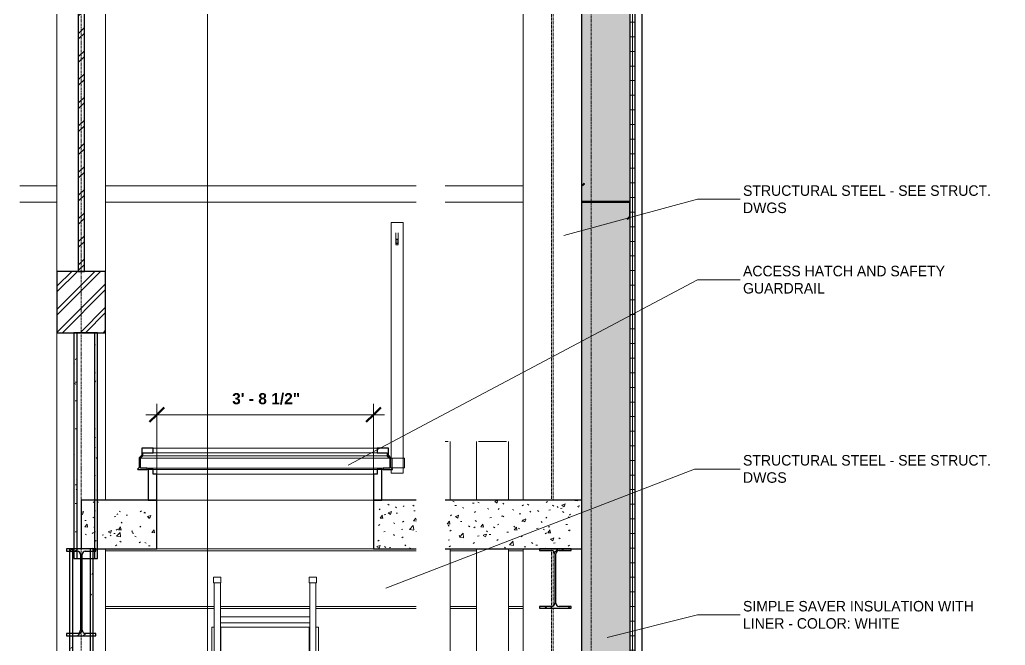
# Model space of a CAD drawing. Header units: inches. Extents: x 22734 to 24094, y -82 to 484.
# Drawn here: x 22932.7 to 23135.2, y 150.2 to 278.7 of the extents above; entities that cross this region are included whole.
import ezdxf

# ---------------------------------------------------------------- set-up
doc = ezdxf.new("R2010")
doc.units = ezdxf.units.IN
doc.header["$MEASUREMENT"] = 0
doc.linetypes.add('Grid Line 1_2_', pattern=[0.875, 0.5, -0.125, 0.125, -0.125])
doc.linetypes.add('Hidden 1_8_', pattern=[0.1875, 0.125, -0.0625])
for name, color, linetype, lineweight in [('A-ANNO-DIMS', 211, 'Continuous', 9), ('A-ANNO-DIMS-24', 211, 'Continuous', 9), ('A-ANNO-IDEN', 131, 'Continuous', 9), ('A-GLAZ', 151, 'Continuous', 30), ('A-ROOF', 132, 'Continuous', 30), ('A-ROOF-PATT', 132, 'Continuous', 30), ('A-WALL', 113, 'Continuous', 30), ('A-WALL-PATT', 111, 'Continuous', 70), ('E-POWR-CNDT', 130, 'Continuous', 30), ('G-ANNO-SYMB', 111, 'Continuous', 9), ('G-IMPT', 8, 'Continuous', 9), ('I-WALL', 2, 'Continuous', 30), ('Q-SPCQ', 91, 'Continuous', 30), ('S-BEAM', 12, 'Continuous', 30), ('S-COLS', 52, 'Continuous', 30), ('S-GRID', 1, 'Continuous', 9)]:
    doc.layers.add(name, color=color, linetype=linetype, lineweight=lineweight)
doc.styles.add('Arial', font='arial.ttf', dxfattribs={"height": 0.003906})
doc.styles.add('Arial_B', font='arialbd.ttf', dxfattribs={"height": 2.283201})
doc.styles.add('Century Gothic', font='GOTHIC.TTF', dxfattribs={"height": 2.155668})
doc.dimstyles.new('OD_Dimension_-_1_16__Tol_', dxfattribs={"dimscale": 12, "dimtxt": 2.25, "dimasz": 0.25, "dimexe": 0.1875, "dimexo": 0.125, "dimgap": 0.125, "dimtad": 1, "dimdec": 4, "dimrnd": 0.0625, "dimzin": 1, "dimdsep": 46, "dimlunit": 4, "dimtxsty": 'Arial_B', "dimblk1": 'OBLIQUE', "dimblk2": 'OBLIQUE', "dimsah": 1, "dimcen": 0.09, "dimdle": 0.1875, "dimazin": 0, "dimtfac": 1, "dimtdec": 4, "dimtix": 1, "dimtmove": 0, "dimatfit": 3, "dimfxl": 1, "dimtvp": 1, "dimtfill": 1, "dimfrac": 2, "dimtolj": 1, "dimtzin": 0, "dimlwd": 13, "dimlwe": 13, "dimarcsym": 2})
pattern_1 = [(45, (22788.621, 110.131), (-2.3758788, 2.3758788), []), (45, (22788.621, 113.731), (-2.3758788, 2.3758788), [])]
pattern_2 = [(50, (22788.621, 110.131), (6.886, -0.6021), [0.72, -7.92]), (355, (22788.621, 110.131), (-1.33176, 7.22055), [0.576, -6.336]), (100.451, (22789.195, 110.081), (5.55363, 6.61819), [0.612, -6.731]), (46.184, (22788.621, 112.051), (10.24564, -1.58893), [1.08, -11.88]), (96.636, (22789.475, 111.918), (8.97244, 9.3515), [0.918, -10.096]), (351.184, (22788.621, 112.051), (8.9732, 9.35123), [0.864, -9.504]), (21, (22789.581, 111.571), (5.73073, -3.865), [0.72, -7.92]), (326, (22789.581, 111.571), (2.33581, 6.96088), [0.576, -6.336]), (71.451, (22790.058, 111.249), (8.06588, 3.09595), [0.612, -6.731]), (37.5, (22788.621, 110.131), (0.116866, 3.195478), [0.317, -5.942, 0.317, -6.115, -6.36]), (37.5, (22788.621, 110.131), (0.116866, 3.195478), [-12.691, 0.317, -6.043]), (7.5, (22788.621, 110.131), (2.52543, 3.786025), [0.317, -3.35, 0.317, -5.798, -2.424]), (7.5, (22788.621, 110.131), (2.52543, 3.786025), [-9.782, 0.317, -2.107]), (327.5, (22786.48, 110.131), (5.124369, -0.216176), [0.317, -2.083, 0.317, -7.171, -9.936]), (327.5, (22786.48, 110.131), (5.124369, -0.216176), [-9.888, 0.317, -9.619]), (317.5, (22785.52, 110.131), (5.598326, 0.96141), [0.317, -2.803, 0.317, -4.656, -7.056]), (317.5, (22785.52, 110.131), (5.598326, 0.96141), [-8.093, 0.317, -6.739])]
pattern_3 = [(0, (22788.621, 110.131), (7.68, 1.92), [0.317, -5.443, 0.317, -5.443, -30.72]), (0, (22788.621, 110.131), (7.68, 1.92), [-11.52, 0.317, -11.203, 0.317, -5.443, -13.44]), (0, (22788.621, 110.131), (7.68, 1.92), [-28.8, 0.317, -3.523, 0.317, -9.283]), (120, (22791.501, 111.091), (-5.502769, 5.691075), [0.317, -5.443, 0.317, -5.443, -30.72]), (120, (22791.501, 111.091), (-5.502769, 5.691075), [-11.52, 0.317, -11.203, 0.317, -5.443, -13.44]), (120, (22791.501, 111.091), (-5.502769, 5.691075), [-28.8, 0.317, -3.523, 0.317, -9.283]), (240, (22792.461, 114.931), (-2.177231, -7.611075), [0.317, -5.443, 0.317, -5.443, -30.72]), (240, (22792.461, 114.931), (-2.177231, -7.611075), [-11.52, 0.317, -11.203, 0.317, -5.443, -13.44]), (240, (22792.461, 114.931), (-2.177231, -7.611075), [-28.8, 0.317, -3.523, 0.317, -9.283])]

# ---------------------------------------------------------------- blocks, each defined once
blk = doc.blocks.new('W-Wide Flange - W12X26-1530486-Wall Section - Fieldhouse - East Wall _ Mezzanine')
at = {"layer": 'S-BEAM', "lineweight": 9}
h = blk.add_hatch(dxfattribs=at)
h.set_pattern_fill('FP_16', color=253, style=0, pattern_type=2)
h.set_pattern_definition(pattern_1)
h.paths.add_polyline_path([(26061.71, 157.78), (26062.63, 157.78), (26062.63, 158.16), (26060.15, 158.17), (26059.93, 158.21), (26059.71, 158.36), (26059.56, 158.58), (26059.51, 158.84), (26059.51, 168.94), (26059.56, 169.2), (26059.71, 169.42), (26059.93, 169.57), (26060.19, 169.62), (26062.63, 169.62), (26062.63, 170), (26056.15, 170), (26056.15, 169.62), (26058.59, 169.62), (26058.85, 169.57), (26059.07, 169.42), (26059.22, 169.2), (26059.27, 168.94), (26059.27, 158.84), (26059.22, 158.58), (26059.07, 158.36), (26058.85, 158.21), (26058.59, 158.16), (26056.15, 158.16), (26056.15, 157.78), (26060.15, 157.78)], flags=0)
at = {"layer": 'S-BEAM', "color": 7}
for p, q in [((26062.63, 170), (26056.15, 170)), ((26056.15, 170), (26056.15, 169.62)), ((26056.15, 169.62), (26058.59, 169.62)), ((26059.27, 168.94), (26059.27, 158.84)), ((26059.51, 158.84), (26059.51, 168.94)), ((26060.19, 169.62), (26062.63, 169.62)), ((26062.63, 169.62), (26062.63, 170)), ((26058.59, 158.16), (26056.15, 158.16)), ((26056.15, 158.16), (26056.15, 157.78)), ((26062.63, 158.16), (26060.19, 158.16)), ((26062.63, 157.78), (26062.63, 158.16)), ((26056.15, 157.78), (26062.63, 157.78))]:
    blk.add_line(p, q, dxfattribs=at)
for centre, start, end in [((26058.59, 168.94), 0, 90), ((26060.19, 168.94), 90, 180), ((26058.59, 158.84), 270, 0), ((26060.19, 158.84), 180, 270)]:
    blk.add_arc(centre, 0.684, start, end, dxfattribs=at)
blk = doc.blocks.new('Girt_Z - 10_D-1987917-Wall Section - Fieldhouse - East Wall _ Mezzanine')
at = {"layer": 'S-BEAM', "color": 8, "lineweight": 18}
for p, q in [((26036.79, 244.56), (26052.77, 244.56)), ((26036.79, 241.19), (26052.77, 241.19))]:
    blk.add_line(p, q, dxfattribs=at)
blk = doc.blocks.new('Girt_Z - 10_D-1223971-Wall Section - Fieldhouse - East Wall _ Mezzanine')
at = {"layer": 'S-BEAM', "lineweight": 9}
h = blk.add_hatch(dxfattribs=at)
h.set_pattern_fill('FP_16', color=253, style=0, pattern_type=2)
h.set_pattern_definition(pattern_1)
h.paths.add_polyline_path([(26074.19, 237.69), (26074.77, 238.17), (26074.77, 241.11), (26074.71, 241.24), (26074.58, 241.3), (26064.95, 241.3), (26064.9, 241.32), (26064.87, 241.37), (26064.87, 244.51), (26065.41, 244.96), (26065.34, 245.04), (26064.77, 244.56), (26064.77, 241.19), (26074.58, 241.19), (26074.63, 241.17), (26074.66, 241.11), (26074.66, 238.22), (26074.12, 237.77)], flags=0)
at = {"layer": 'S-BEAM', "color": 7}
for p, q in [((26065.34, 245.04), (26064.77, 244.56)), ((26064.87, 244.51), (26065.41, 244.96)), ((26065.41, 244.96), (26065.34, 245.04)), ((26064.77, 244.56), (26064.77, 241.19)), ((26064.87, 241.37), (26064.87, 244.51)), ((26064.77, 241.19), (26074.58, 241.19)), ((26074.58, 241.3), (26064.95, 241.3)), ((26074.66, 241.11), (26074.66, 238.22)), ((26074.77, 238.17), (26074.77, 241.11)), ((26074.66, 238.22), (26074.12, 237.77)), ((26074.12, 237.77), (26074.19, 237.69)), ((26074.19, 237.69), (26074.77, 238.17))]:
    blk.add_line(p, q, dxfattribs=at)
for centre, radius, start, end in [((26064.95, 241.38), 0.0782, 183.0424, 270), ((26074.58, 241.11), 0.187, 360, 90), ((26074.58, 241.11), 0.0782, 2.1227, 90)]:
    blk.add_arc(centre, radius, start, end, dxfattribs=at)
blk = doc.blocks.new('W-Wide Flange-Column - B1_I-1389345-Wall Section - Fieldhouse - East Wall _ Mezzanine')
at = {"layer": 'S-COLS', "color": 8, "linetype": 'Hidden 1_8_', "lineweight": 18}
for p, q in [((26058.61, 180), (26058.61, 385.02)), ((26058.92, 385.02), (26058.92, 180)), ((26058.61, 158.16), (26058.61, 169.62)), ((26058.92, 169.52), (26058.92, 158.26)), ((26058.61, 0), (26058.61, 157.78)), ((26058.92, 157.78), (26058.92, 0))]:
    blk.add_line(p, q, dxfattribs=at)
blk = doc.blocks.new('W-Wide Flange - W12X22-1624375-Wall Section - Fieldhouse - East Wall _ Mezzanine')
at = {"layer": 'S-BEAM', "color": 8, "lineweight": 18}
for p, q in [((26043.18, 169.57), (26037.8, 169.57)), ((26052.77, 169.57), (26049.8, 169.57)), ((26037.8, 158.12), (26043.18, 158.12)), ((26049.8, 158.12), (26052.77, 158.12)), ((26043.18, 157.7), (26037.8, 157.7)), ((26052.77, 157.7), (26049.8, 157.7))]:
    blk.add_line(p, q, dxfattribs=at)
blk = doc.blocks.new('W-Wide Flange - W18X40-1630767-Wall Section - Fieldhouse - East Wall _ Mezzanine')
at = {"layer": 'S-BEAM', "lineweight": 9}
h = blk.add_hatch(dxfattribs=at)
h.set_pattern_fill('FP_16', color=253, style=0, pattern_type=2)
h.set_pattern_definition(pattern_1)
h.paths.add_polyline_path([(25959.04, 152.1), (25965.06, 152.1), (25965.06, 152.62), (25962.87, 152.62), (25962.61, 152.68), (25962.4, 152.82), (25962.25, 153.03), (25962.2, 153.29), (25962.2, 168.81), (25962.25, 169.07), (25962.4, 169.28), (25962.61, 169.42), (25962.87, 169.47), (25965.06, 169.47), (25965.06, 170), (25959.04, 170), (25959.04, 169.47), (25961.23, 169.47), (25961.48, 169.42), (25961.69, 169.28), (25961.84, 169.07), (25961.89, 168.81), (25961.89, 153.29), (25961.84, 153.03), (25961.69, 152.82), (25961.48, 152.68), (25961.23, 152.62), (25959.04, 152.62)], flags=0)
at = {"layer": 'S-BEAM', "color": 7}
for p, q in [((25965.06, 170), (25959.04, 170)), ((25959.04, 170), (25959.04, 169.47)), ((25959.04, 169.47), (25961.23, 169.47)), ((25961.89, 168.81), (25961.89, 153.29)), ((25962.2, 153.29), (25962.2, 168.81)), ((25962.87, 169.47), (25965.06, 169.47)), ((25965.06, 169.47), (25965.06, 170)), ((25961.23, 152.62), (25959.04, 152.62)), ((25959.04, 152.62), (25959.04, 152.1)), ((25959.04, 152.1), (25965.06, 152.1)), ((25965.06, 152.62), (25962.87, 152.62)), ((25965.06, 152.1), (25965.06, 152.62))]:
    blk.add_line(p, q, dxfattribs=at)
for centre, start, end in [((25961.23, 168.81), 0, 90), ((25962.87, 168.81), 90, 180), ((25961.23, 153.29), 270, 0), ((25962.87, 153.29), 180, 270)]:
    blk.add_arc(centre, 0.662, start, end, dxfattribs=at)
blk = doc.blocks.new('columns and girder2 - one-1334686-Wall Section - Fieldhouse - East Wall _ Mezzanine')
at = {"layer": 'S-BEAM', "lineweight": 9}
h = blk.add_hatch(dxfattribs=at)
h.set_pattern_fill('FP_16', color=253, style=0, pattern_type=2)
h.set_pattern_definition(pattern_1)
h.paths.add_polyline_path([(25961.42, 226.93), (25962.67, 226.93), (25962.67, 383.85), (25961.42, 383.85), (25961.42, 242.87)], flags=0)
h = blk.add_hatch(dxfattribs=at)
h.set_pattern_fill('FP_16', color=253, style=0, pattern_type=2)
h.set_pattern_definition(pattern_1)
h.paths.add_polyline_path([(25957.05, 214.37), (25967.05, 214.37), (25967.05, 226.93), (25957.05, 226.93)], flags=0)
at = {"layer": 'S-BEAM', "color": 8, "lineweight": 18}
for p, q in [((25957.05, 226.93), (25957.05, 383.85)), ((25967.05, 226.93), (25967.05, 383.85)), ((25957.05, 1), (25957.05, 214.37)), ((25967.05, 214.37), (25967.05, 180)), ((25967.05, 170), (25967.05, 0))]:
    blk.add_line(p, q, dxfattribs=at)
at = {"layer": 'S-BEAM', "color": 7}
for p, q in [((25961.42, 383.85), (25961.42, 226.93)), ((25962.67, 226.93), (25962.67, 383.85)), ((25957.05, 226.93), (25957.05, 214.37)), ((25967.05, 226.93), (25957.05, 226.93)), ((25961.42, 226.93), (25962.67, 226.93)), ((25967.05, 214.37), (25967.05, 226.93)), ((25957.05, 214.37), (25967.05, 214.37))]:
    blk.add_line(p, q, dxfattribs=at)
blk = doc.blocks.new('Girt_Z - 10_D-V2-Wall Section - Fieldhouse - East Wall _ Mezzanine')
at = {"layer": 'S-BEAM', "color": 8, "lineweight": 18}
for p, q in [((25949.4, 244.56), (25957.05, 244.56)), ((25967.05, 244.56), (26030.83, 244.56)), ((25949.4, 241.19), (25957.05, 241.19)), ((25967.05, 241.19), (26030.83, 241.19))]:
    blk.add_line(p, q, dxfattribs=at)
blk = doc.blocks.new('lad500 - Standard-1624177-Wall Section - Fieldhouse - East Wall _ Mezzanine')
at = {"layer": 'Q-SPCQ', "color": 8, "lineweight": 18}
for p, q in [((25989.23, 164.19), (25990.73, 164.19)), ((25989.23, 164.19), (25989.23, 163)), ((25990.73, 163), (25990.73, 164.19)), ((26008.86, 164.19), (26010.36, 164.19)), ((26008.86, 163), (26008.86, 164.19)), ((26010.36, 164.19), (26010.36, 163)), ((25990.73, 163), (25989.23, 163)), ((25989.36, 163), (25989.36, 0)), ((25990.61, 0), (25990.61, 163)), ((26010.36, 163), (26008.86, 163)), ((26008.98, 0), (26008.98, 163)), ((26010.23, 163), (26010.23, 0)), ((26008.98, 156), (25990.61, 156)), ((25988.86, 153.87), (25989.36, 153.87)), ((25988.86, 153.87), (25988.86, 144.87)), ((25990.61, 154.75), (26008.98, 154.75)), ((25990.61, 153.87), (25990.73, 153.87)), ((25990.73, 153.87), (26008.86, 153.87)), ((25990.73, 144.87), (25990.73, 153.87)), ((26008.86, 153.87), (26008.98, 153.87)), ((26008.86, 153.87), (26008.86, 144.87)), ((26010.23, 153.87), (26010.73, 153.87)), ((26010.73, 153.87), (26010.73, 144.87)), ((25989.36, 144.87), (25988.86, 144.87)), ((25990.73, 144.87), (25990.61, 144.87)), ((26008.98, 144), (25990.61, 144)), ((26008.86, 144.87), (25990.73, 144.87)), ((26008.98, 144.87), (26008.86, 144.87)), ((26010.73, 144.87), (26010.23, 144.87)), ((25990.61, 142.75), (26008.98, 142.75)), ((26008.98, 132), (25990.61, 132)), ((25990.61, 130.75), (26008.98, 130.75)), ((26008.98, 120), (25990.61, 120)), ((25990.61, 118.75), (26008.98, 118.75)), ((26008.98, 108), (25990.61, 108)), ((25990.61, 106.75), (26008.98, 106.75)), ((26008.98, 96), (25990.61, 96)), ((25990.61, 94.75), (26008.98, 94.75)), ((26008.98, 84), (25990.61, 84)), ((25990.61, 82.75), (26008.98, 82.75)), ((25988.86, 76.19), (25989.36, 76.19)), ((25988.86, 76.19), (25988.86, 73.19)), ((25990.61, 76.19), (25990.73, 76.19)), ((25990.73, 76.19), (26008.86, 76.19)), ((25990.73, 73.19), (25990.73, 76.19)), ((26008.86, 76.19), (26008.98, 76.19)), ((26008.86, 76.19), (26008.86, 73.19)), ((26010.23, 76.19), (26010.73, 76.19)), ((26010.73, 76.19), (26010.73, 73.19)), ((25989.36, 73.19), (25988.86, 73.19)), ((25990.73, 73.19), (25990.61, 73.19)), ((26008.86, 73.19), (25990.73, 73.19)), ((26008.98, 73.19), (26008.86, 73.19)), ((26010.73, 73.19), (26010.23, 73.19)), ((26008.98, 72), (25990.61, 72)), ((25990.61, 70.75), (26008.98, 70.75)), ((26008.98, 60), (25990.61, 60)), ((25990.61, 58.75), (26008.98, 58.75)), ((26008.98, 48), (25990.61, 48)), ((25990.61, 46.75), (26008.98, 46.75)), ((26008.98, 36), (25990.61, 36)), ((25990.61, 34.75), (26008.98, 34.75)), ((26008.98, 24), (25990.61, 24)), ((25990.61, 22.75), (26008.98, 22.75)), ((26008.98, 12), (25990.61, 12)), ((25990.61, 10.75), (26008.98, 10.75)), ((25989.36, 0.19), (25989.11, 0.19)), ((25989.11, 0.19), (25989.11, 0)), ((26010.48, 0.19), (26010.23, 0.19)), ((26010.48, 0), (26010.48, 0.19))]:
    blk.add_line(p, q, dxfattribs=at)
blk = doc.blocks.new('W-Wide Flange - W12X22-V4-Wall Section - Fieldhouse - East Wall _ Mezzanine')
at = {"layer": 'S-BEAM', "color": 8, "lineweight": 18}
for p, q in [((26030.83, 169.57), (25967.05, 169.57)), ((26022.05, 170), (25977.55, 170)), ((25967.05, 158.12), (25989.36, 158.12)), ((25990.61, 158.12), (26008.98, 158.12)), ((26010.23, 158.12), (26030.83, 158.12)), ((25989.36, 157.7), (25967.05, 157.7)), ((26008.98, 157.7), (25990.61, 157.7)), ((26030.83, 157.7), (26010.23, 157.7))]:
    blk.add_line(p, q, dxfattribs=at)
blk = doc.blocks.new('RoofHatch_RHSR-FB_1_10228_SafetyRailSource - Drawing1_dwg_Drawing1_dwg-6380-Left-1630502-Wall Section - Fieldhouse - East Wall _ Mezzanine')
at = {"layer": 'G-IMPT', "color": 7, "insert": (25999.164385, 178.457397), "char_height": 0.00390625, "width": 0.07029823, "attachment_point": 1, "line_spacing_factor": 0.938532, "style": 'Arial'}
blk.add_mtext('Tectonic Copyright 2007', dxfattribs=at)
blk = doc.blocks.new('RoofHatch_RHSR-FB_1_10228_SafetyRailSource - Drawing1_dwg-1630501-Wall Section - Fieldhouse - East Wall _ Mezzanine')
blk.add_blockref('RoofHatch_RHSR-FB_1_10228_SafetyRailSource - Drawing1_dwg_Drawing1_dwg-6380-Left-1630502-Wall Section - Fieldhouse - East Wall _ Mezzanine', (0, 0))
blk = doc.blocks.new('RoofHatch_RHSR-FB_1_10228_SafetyRailSource - RoofHatch_RHSR-FB_1_10228_SafetyRailSource-1630512-Wall Section - Fieldhouse - East Wall _ Mezzanine')
at = {"layer": 'A-GLAZ', "color": 8, "lineweight": 18}
for p, q in [((26025.65, 237), (26025.65, 188.59)), ((26026.9, 237), (26025.65, 237)), ((26028.15, 237), (26026.9, 237)), ((26028.15, 185.5), (26028.15, 237)), ((26026.63, 233.49), (26026.63, 234.86)), ((26027.13, 234.86), (26027.13, 233.49)), ((26026.63, 232.46), (26026.63, 232.75)), ((26026.63, 232.43), (26027.13, 232.43)), ((26027.13, 232.46), (26027.13, 232.75)), ((26022.8, 190.66), (25976.8, 190.66)), ((26025.39, 188.59), (25974.2, 188.59)), ((26024.89, 189.09), (25974.7, 189.09)), ((26022.8, 189.66), (25976.8, 189.66)), ((26025.64, 188.59), (26025.91, 188.59)), ((26025.91, 188.59), (26027.88, 188.59)), ((26025.91, 186.59), (26025.91, 188.59)), ((26027.88, 188.59), (26028.4, 188.59)), ((26028.4, 186.59), (26028.4, 188.59)), ((26025.39, 186.56), (25974.2, 186.56)), ((26024.05, 186.54), (25975.54, 186.54)), ((25975.8, 186.29), (25975.54, 186.29)), ((25976.8, 186.29), (26022.8, 186.29)), ((26024.05, 186.29), (26023.8, 186.29)), ((26025.65, 186.29), (26025.65, 185.5)), ((26025.91, 186.59), (26025.75, 186.59)), ((26027.88, 186.59), (26025.91, 186.59)), ((26028.4, 186.59), (26027.88, 186.59)), ((25977.55, 185.29), (26022.05, 185.29)), ((26026.9, 185.5), (26025.65, 185.5)), ((26028.15, 185.5), (26026.9, 185.5)), ((25977.55, 180), (26022.05, 180))]:
    blk.add_line(p, q, dxfattribs=at)
at = {"layer": 'A-GLAZ', "color": 7}
for p, q in [((26026.63, 233.5), (26026.63, 232.75)), ((26027.13, 233.5), (26026.63, 233.5)), ((26027.13, 232.75), (26027.13, 233.5)), ((26026.63, 232.75), (26027.13, 232.75)), ((25976.8, 190.66), (25974.45, 190.66)), ((25974.45, 190.66), (25974.45, 189.2)), ((25976.8, 189.66), (25976.8, 190.66)), ((26025.14, 190.66), (26022.8, 190.66)), ((26022.8, 190.66), (26022.8, 189.66)), ((26025.14, 189.2), (26025.14, 190.66)), ((25974.45, 189.2), (25973.95, 188.7)), ((25973.95, 188.7), (25973.95, 186.7)), ((25974.2, 188.59), (25974.7, 189.09)), ((25974.2, 186.56), (25974.2, 188.59)), ((25974.7, 189.09), (25974.7, 189.66)), ((25974.7, 189.66), (25976.8, 189.66)), ((26022.8, 189.66), (26024.89, 189.66)), ((26024.89, 189.66), (26024.89, 189.09)), ((26024.89, 189.09), (26025.39, 188.59)), ((26025.64, 188.7), (26025.14, 189.2)), ((26025.39, 188.59), (26025.39, 186.56)), ((26025.64, 186.7), (26025.64, 188.7)), ((25973.95, 186.7), (25973.6, 186.35)), ((25973.6, 186.35), (25973.66, 186.29)), ((25973.66, 186.29), (25975.54, 186.29)), ((25974.22, 186.54), (25974.2, 186.56)), ((25975.54, 186.54), (25974.22, 186.54)), ((25975.54, 186.29), (25975.54, 186.54)), ((25975.8, 186.29), (25975.8, 180)), ((25976.8, 186.29), (25975.8, 186.29)), ((25976.8, 185.29), (25976.8, 186.29)), ((26023.8, 186.29), (26022.8, 186.29)), ((26022.8, 186.29), (26022.8, 185.29)), ((26023.8, 180), (26023.8, 186.29)), ((26025.37, 186.54), (26024.05, 186.54)), ((26024.05, 186.54), (26024.05, 186.29)), ((26024.05, 186.29), (26025.93, 186.29)), ((26025.39, 186.56), (26025.37, 186.54)), ((26025.99, 186.35), (26025.64, 186.7)), ((26025.93, 186.29), (26025.99, 186.35)), ((25977.55, 185.29), (25976.8, 185.29)), ((25977.55, 180), (25977.55, 185.29)), ((26022.8, 185.29), (26022.05, 185.29)), ((26022.05, 185.29), (26022.05, 180)), ((25975.8, 180), (25977.55, 180)), ((26022.05, 180), (26023.8, 180))]:
    blk.add_line(p, q, dxfattribs=at)
blk.add_blockref('RoofHatch_RHSR-FB_1_10228_SafetyRailSource - Drawing1_dwg-1630501-Wall Section - Fieldhouse - East Wall _ Mezzanine', (0, 0))
blk = doc.blocks.new('DIMBLOCK1-Wall Section - Fieldhouse - East Wall _ Mezzanine')
at = {"layer": 'A-ANNO-DIMS-24', "lineweight": 13}
for p, q in [((22960.89, 181.5), (22960.89, 199.78)), ((23005.39, 181.5), (23005.39, 199.78)), ((23007.64, 197.53), (22958.64, 197.53)), ((22960.89, 197.53), (22960.89, 181.5)), ((23005.39, 197.53), (23005.39, 181.5))]:
    blk.add_line(p, q, dxfattribs=at)
at = {"layer": 'A-ANNO-DIMS-24', "lineweight": 50}
for p, q in [((22960.89, 197.53), (22962.39, 199.03)), ((23005.39, 197.53), (23006.89, 199.03)), ((22960.89, 197.53), (22959.39, 196.03)), ((23005.39, 197.53), (23003.89, 196.03))]:
    blk.add_line(p, q, dxfattribs=at)
at = {"layer": 'A-ANNO-DIMS-24', "color": 0, "lineweight": 13, "insert": (22976.37, 201.96), "char_height": 2.2832, "width": 16.2429, "attachment_point": 1, "line_spacing_factor": 0.938532, "style": 'Arial_B', "bg_fill": 3, "box_fill_scale": 1.25, "bg_fill_color": 0, "bg_fill_transparency": 0}
blk.add_mtext('3\' - 8 1/2"', dxfattribs=at)
blk = doc.blocks.new('_Oblique')
at = {"color": 0, "linetype": 'ByBlock', "lineweight": -2}
blk.add_line((-0.5, -0.5), (0.5, 0.5), dxfattribs=at)

msp = doc.modelspace()

# ---------------------------------------------------------------- hatches: boundary and pattern name
at = {"layer": 'A-ROOF-PATT', "lineweight": 9}
h = msp.add_hatch(dxfattribs=at)
h.set_pattern_fill('FP_20', color=253, style=0, pattern_type=2)
h.set_pattern_definition(pattern_2)
h.paths.add_polyline_path([(23014.17268, 170), (23014.17268, 180), (23005.39241, 180), (23005.39241, 170)], flags=0)
h.paths.add_polyline_path([(22953.09459, 170), (22960.89338, 170), (22960.89338, 180), (22945.39241, 180), (22945.39241, 170)], flags=0)
h = msp.add_hatch(dxfattribs=at)
h.set_pattern_fill('FP_20', color=253, style=0, pattern_type=2)
h.set_pattern_definition(pattern_2)
h.paths.add_polyline_path([(23032.59709, 170), (23048.11138, 170), (23048.11138, 180), (23020.13978, 180), (23020.13978, 170), (23029.48272, 170)], flags=0)
at = {"layer": 'A-WALL-PATT', "lineweight": 9}
h = msp.add_hatch(dxfattribs=at)
h.set_pattern_fill('FP_17', color=253, style=0, pattern_type=2)
h.set_pattern_definition([(161.57, (22788.741, 110.251), (-0.9603837, -0.00039918), [0, -6.83, 0.758, 0]), (18.43, (22788.501, 110.251), (-0.9603837, 0.00039918), [0, -6.83, 0.758, 0]), (108.43, (22788.741, 110.251), (0.47951018, -2.4005264), [2.276, -5.312]), (71.57, (22788.501, 110.251), (0.47951018, 2.4005264), [2.276, -5.312])])
h.paths.add_polyline_path([(23058.11195, 146.25), (23058.11195, 396.74299), (23048.11195, 396.74299), (23048.11195, 146.25), (23057.51209, 146.25)], flags=0)
h = msp.add_hatch(dxfattribs=at)
h.set_pattern_fill('FP_19', color=253, style=0, pattern_type=2)
h.set_pattern_definition([(0, (22788.621, 110.131), (0, 3), []), (90, (22788.621, 110.131), (-3, 2e-16), [])])
h.paths.add_polyline_path([(23058.11195, 146.25), (23059.11195, 146.25), (23059.11195, 396.74299), (23058.11195, 396.74299), (23058.11195, 153.4013)], flags=0)
h = msp.add_hatch(dxfattribs=at)
h.set_pattern_fill('FP_23', color=253, style=0, pattern_type=2)
h.set_pattern_definition(pattern_3)
h.paths.add_polyline_path([(22943.82951, 168), (22944.45451, 168), (22944.45451, 214.37165), (22943.82951, 214.37165), (22943.82951, 168.31249)], flags=0)
h = msp.add_hatch(dxfattribs=at)
h.set_pattern_fill('FP_23', color=253, style=0, pattern_type=2)
h.set_pattern_definition(pattern_3)
h.paths.add_polyline_path([(22948.07951, 168), (22948.70451, 168), (22948.70451, 214.37165), (22948.07951, 214.37165), (22948.07951, 168.31249)], flags=0)
h = msp.add_hatch(dxfattribs=at)
h.set_pattern_fill('FP_23', color=253, style=0, pattern_type=2)
h.set_pattern_definition(pattern_3)
h.paths.add_polyline_path([(22942.95451, 84), (22943.57951, 84), (22943.57951, 170), (22942.95451, 170), (22942.95451, 123.57892)], flags=0)
h = msp.add_hatch(dxfattribs=at)
h.set_pattern_fill('FP_23', color=253, style=0, pattern_type=2)
h.set_pattern_definition(pattern_3)
h.paths.add_polyline_path([(22947.20451, 84), (22947.82951, 84), (22947.82951, 170), (22947.20451, 170), (22947.20451, 123.57892)], flags=0)

# ---------------------------------------------------------------- linework, layer by layer
at = {"layer": 'A-ANNO-IDEN', "color": 153}
for p, q in [((23044.50827, 234.30884), (23071.91969, 241.76199)), ((23071.91969, 241.76199), (23081.28903, 241.76199)), ((23000.22621, 187.1689), (23071.91969, 225.23458)), ((23071.91969, 225.23458), (23081.28903, 225.23458)), ((23007.93498, 161.88096), (23071.35153, 186.36465)), ((23071.35153, 186.36465), (23081.28903, 186.36465)), ((23053.39052, 151.78413), (23071.91969, 156.40091)), ((23071.91969, 156.40091), (23081.28903, 156.40091))]:
    msp.add_line(p, q, dxfattribs=at)
at = {"layer": 'A-ROOF', "color": 7}
for p, q in [((22960.89201, 180), (22945.39201, 180)), ((22945.39201, 180), (22945.39201, 170)), ((22960.89201, 170), (22960.89201, 180)), ((23014.17294, 180), (23005.39201, 180)), ((23005.39201, 180), (23005.39201, 170)), ((23048.11195, 180), (23020.13978, 180)), ((22947.82951, 170), (22960.89201, 170)), ((23005.39201, 170), (23014.17294, 170)), ((23020.13978, 170), (23048.11195, 170))]:
    msp.add_line(p, q, dxfattribs=at)
at = {"layer": 'A-WALL', "color": 7}
for p, q in [((23059.11195, 0), (23059.11195, 396.74299)), ((23060.61195, 0), (23060.61195, 396.74299)), ((23048.11195, 396.28239), (23048.11195, 0)), ((23058.11195, 0), (23058.11195, 396.28239)), ((22944.45451, 214.37165), (22944.45451, 168)), ((22948.07951, 214.37165), (22948.07951, 168)), ((22943.57951, 170), (22943.57951, 84)), ((22947.20451, 170), (22947.20451, 84))]:
    msp.add_line(p, q, dxfattribs=at)
at = {"layer": 'E-POWR-CNDT', "color": 8, "lineweight": 18}
for p, q in [((23020.14376, 192), (23020.17974, 192)), ((23020.17979, 192), (23020.70621, 192)), ((23021.13531, 192), (23021.15, 192)), ((23021.15, 180), (23021.15, 192)), ((23026.525, 192), (23026.525, 180)), ((23026.525, 192), (23026.53458, 192)), ((23026.96879, 192), (23027.49516, 192)), ((23027.49521, 192), (23028.18066, 192)), ((23028.18125, 192), (23029.8375, 192)), ((23029.83893, 192), (23031.49375, 192)), ((23031.49423, 192), (23032.17974, 192)), ((23032.17979, 192), (23032.70621, 192)), ((23033.13531, 192), (23033.15, 192)), ((23033.15, 180), (23033.15, 192)), ((23021.15, 0), (23021.15, 170)), ((23026.525, 170), (23026.525, 0)), ((23033.15, 0), (23033.15, 170))]:
    msp.add_line(p, q, dxfattribs=at)
at = {"layer": 'G-ANNO-SYMB'}
msp.add_line((22971.31874, 445.7851), (22971.31874, -79.33881), dxfattribs=at)
at = {"layer": 'I-WALL', "color": 7}
for p, q in [((22948.70451, 214.37165), (22943.82951, 214.37165)), ((22943.82951, 214.37165), (22943.82951, 168)), ((22948.70451, 168), (22948.70451, 214.37165)), ((22942.95451, 170), (22942.95451, 84)), ((22947.82951, 170), (22942.95451, 170)), ((22943.82951, 168), (22948.70451, 168)), ((22947.82951, 84), (22947.82951, 170))]:
    msp.add_line(p, q, dxfattribs=at)
at = {"layer": 'S-COLS', "color": 8, "lineweight": 18}
for p, q in [((23036.11195, 385.0226), (23036.11195, 180)), ((23036.11195, 170), (23036.11195, 0))]:
    msp.add_line(p, q, dxfattribs=at)
at = {"layer": 'S-GRID', "linetype": 'Grid Line 1_2_'}
for p, q in [((23050.11195, -57.90053), (23050.11195, 471.81131)), ((23058.11195, -57.90053), (23058.11195, 460.74027)), ((22945.39201, -57.90053), (22945.39201, 445.9726)), ((22945.39201, -57.90053), (22945.39201, 445.9726)), ((23048.11195, -57.90053), (23048.11195, 445.9726)), ((23058.11195, -57.90053), (23058.11195, 445.9726))]:
    msp.add_line(p, q, dxfattribs=at)

# ---------------------------------------------------------------- block references
at = {"layer": 'A-GLAZ', "color": 71, "lineweight": 18}
msp.add_blockref('RoofHatch_RHSR-FB_1_10228_SafetyRailSource - RoofHatch_RHSR-FB_1_10228_SafetyRailSource-1630512-Wall Section - Fieldhouse - East Wall _ Mezzanine', (-3016.65312, 0), dxfattribs=at)
at = {"layer": 'Q-SPCQ', "color": 8, "lineweight": 18}
msp.add_blockref('lad500 - Standard-1624177-Wall Section - Fieldhouse - East Wall _ Mezzanine', (-3016.65312, 0), dxfattribs=at)
at = {"layer": 'S-BEAM', "color": 8, "lineweight": 18}
for name in ['columns and girder2 - one-1334686-Wall Section - Fieldhouse - East Wall _ Mezzanine', 'Girt_Z - 10_D-1223971-Wall Section - Fieldhouse - East Wall _ Mezzanine', 'Girt_Z - 10_D-V2-Wall Section - Fieldhouse - East Wall _ Mezzanine', 'Girt_Z - 10_D-1987917-Wall Section - Fieldhouse - East Wall _ Mezzanine', 'W-Wide Flange - W18X40-1630767-Wall Section - Fieldhouse - East Wall _ Mezzanine', 'W-Wide Flange - W12X22-V4-Wall Section - Fieldhouse - East Wall _ Mezzanine', 'W-Wide Flange - W12X22-1624375-Wall Section - Fieldhouse - East Wall _ Mezzanine', 'W-Wide Flange - W12X26-1530486-Wall Section - Fieldhouse - East Wall _ Mezzanine']:
    msp.add_blockref(name, (-3016.65312, 0), dxfattribs=at)
at = {"layer": 'S-COLS', "color": 8, "linetype": 'Hidden 1_8_', "lineweight": 18}
msp.add_blockref('W-Wide Flange-Column - B1_I-1389345-Wall Section - Fieldhouse - East Wall _ Mezzanine', (-3016.65312, 0), dxfattribs=at)

# ---------------------------------------------------------------- next in the draw order: texts
at = {"layer": 'A-ANNO-IDEN', "char_height": 2.1556677, "attachment_point": 1, "line_spacing_factor": 0.984117, "style": 'Century Gothic', "bg_fill": 3, "box_fill_scale": 1.25, "bg_fill_color": 0, "bg_fill_transparency": 0}
for s, insert, width in [('STRUCTURAL STEEL - SEE STRUCT.\\PDWGS', (23081.28903, 244.63194), 53.109), ('ACCESS HATCH AND SAFETY\\PGUARDRAIL', (23081.28903, 228.10453), 48.033), ('STRUCTURAL STEEL - SEE STRUCT.\\PDWGS', (23081.28903, 189.2346), 53.109), ('SIMPLE SAVER INSULATION WITH\\PLINER - COLOR: WHITE', (23081.28903, 159.27086), 53.325)]:
    msp.add_mtext(s, dxfattribs=dict(at, insert=insert, width=width))

# ---------------------------------------------------------------- next in the draw order: dimensions: what is measured, and where the dimension line sits
at = {"layer": 'A-ANNO-DIMS', "lineweight": 13}
dim = msp.add_linear_dim(base=(22960.89201, 197.53), p1=(23005.39201, 180), p2=(22960.89201, 180), dimstyle='OD_Dimension_-_1_16__Tol_', override={"dimpost": '<>', "dimfxl": 44.5}, dxfattribs=at)
dim.commit()
dim.dimension.update_dxf_attribs({"geometry": 'DIMBLOCK1-Wall Section - Fieldhouse - East Wall _ Mezzanine', "text_midpoint": (22983.14201, 200.21132)})

doc.saveas('drawing.dxf')
